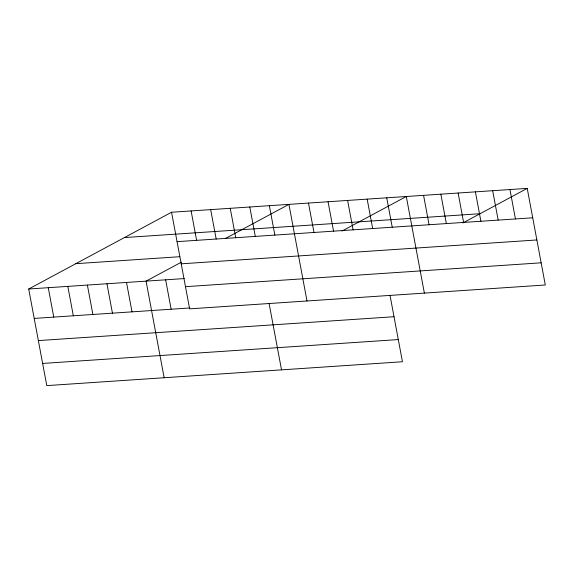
<?xml version="1.0" encoding="UTF-8"?>
<svg xmlns="http://www.w3.org/2000/svg" width="574" height="574" viewBox="0 0 574 574"><rect width="100%" height="100%" fill="white"/><g stroke="black" fill="none" stroke-linecap="round" stroke-linejoin="round"><path stroke-width="0.86" d="M390.033 295.402L402.446 361.749L46.781 385.613L28.7 289.009L171.554 212.251L527.219 188.387L545.3 284.991L189.628 308.855L171.554 212.251M181.427 262.139L146.069 281.138L164.15 377.742M225.345 238.54L288.923 204.373L307.004 300.977M341.968 231.064L406.292 196.502L424.373 293.106M462.895 222.949L527.219 188.387M124.407 237.579L480.079 213.715M177.05 241.654L532.722 217.79M75.84 263.681L179.877 256.7M181.205 263.825L536.877 239.961M28.7 289.009L184.304 278.569M185.481 286.677L541.153 262.813M34.203 318.412L189.807 307.973M38.35 340.59L394.022 316.726M42.627 363.435L398.299 339.571M509.949 189.542L515.445 218.945M492.671 190.704L498.175 220.107M475.394 191.867L480.897 221.263M458.117 193.022L463.62 222.425M440.846 194.184L446.35 223.58M423.569 195.339L429.072 224.743M386.733 197.815L392.236 227.211M367.166 199.128L372.669 228.524M347.607 200.434L353.11 229.837M328.048 201.747L333.551 231.15M308.482 203.06L313.985 232.463M269.364 205.686L274.86 235.089M269.106 303.517L281.518 369.864M249.798 206.999L255.301 236.402M230.239 208.312L235.742 237.715M210.672 209.625L216.176 239.028M191.113 210.938L196.617 240.341M165.635 279.825L171.138 309.228M126.51 282.451L132.013 311.847M106.951 283.764L112.447 313.16M87.384 285.077L92.888 314.473M67.825 286.383L73.329 315.786M48.259 287.696L53.762 317.099"/></g></svg>
